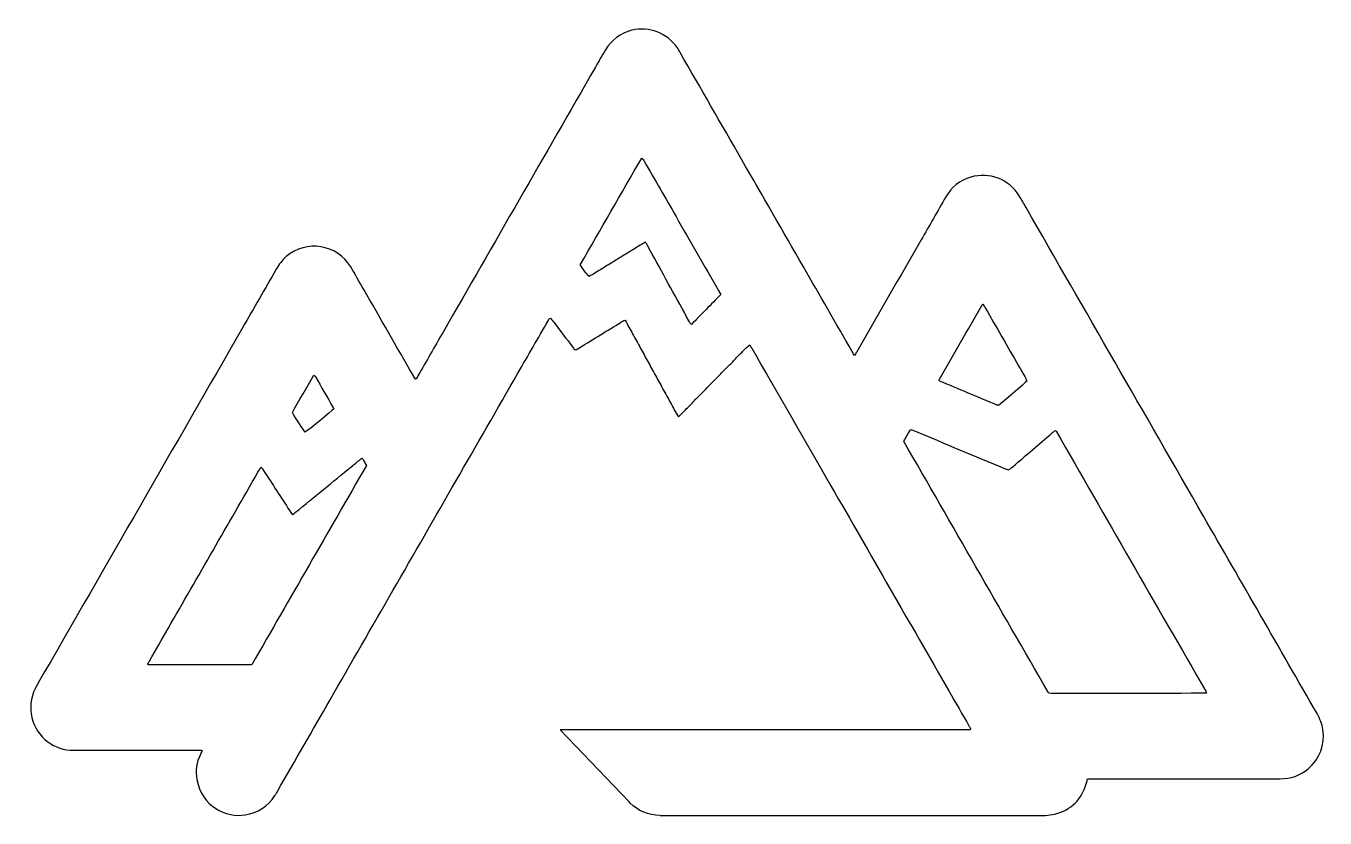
# Model space of a CAD drawing. Extents: x 4.7 to 85.1, y -54 to -4.9.
import ezdxf

# ---------------------------------------------------------------- set-up
doc = ezdxf.new("R2010")
doc.units = 0
doc.header["$MEASUREMENT"] = 0
doc.layers.add('LAYER_1', color=7, linetype='CONTINUOUS')

msp = doc.modelspace()

# ---------------------------------------------------------------- linework, layer by layer
at = {"layer": 'LAYER_1', "color": 7}
msp.add_lwpolyline([(42.102, -53.071), (42.029, -52.995)], dxfattribs=at)
for points, knots in [([(43.953, -53.828), (43.953, -53.828), (44.786, -53.828), (44.786, -53.828), (44.786, -53.828), (44.786, -53.826), (44.786, -53.826), (52.971, -53.826), (59.392, -53.826), (67.577, -53.826), (67.653, -53.826), (67.73, -53.832), (67.805, -53.824), (67.997, -53.802), (68.194, -53.794), (68.38, -53.746), (69.407, -53.48), (70.061, -52.829), (70.342, -51.805), (70.364, -51.726), (70.386, -51.647), (70.411, -51.555), (70.513, -51.555), (70.605, -51.555), (70.697, -51.555), (72.266, -51.555), (73.835, -51.555), (75.403, -51.555), (77.706, -51.555), (80.009, -51.553), (82.311, -51.556), (82.97, -51.557), (83.563, -51.365), (84.059, -50.934), (84.794, -50.296), (85.102, -49.485), (84.971, -48.514), (84.922, -48.158), (84.789, -47.834), (84.611, -47.523), (82.265, -43.446), (79.922, -39.368), (77.578, -35.29), (73.919, -28.924), (70.26, -22.559), (66.601, -16.193), (66.463, -15.952), (66.329, -15.708), (66.184, -15.471), (65.555, -14.442), (64.33, -13.968), (63.18, -14.311), (62.503, -14.513), (61.986, -14.924), (61.632, -15.536), (61.122, -16.419), (60.615, -17.304), (60.107, -18.189), (58.779, -20.498), (57.451, -22.807), (56.123, -25.116), (56.083, -25.187), (56.038, -25.256), (55.984, -25.346), (55.927, -25.253), (55.883, -25.182), (55.841, -25.109), (54.837, -23.363), (53.832, -21.617), (52.828, -19.87), (50.282, -15.441), (47.736, -11.013), (45.19, -6.584), (45.136, -6.489), (45.082, -6.393), (45.021, -6.303), (44.404, -5.39), (43.267, -4.949), (42.206, -5.219), (41.495, -5.4), (40.942, -5.804), (40.565, -6.436), (40.353, -6.791), (40.151, -7.151), (39.945, -7.509), (36.803, -12.976), (33.66, -18.442), (30.518, -23.909), (30.001, -24.808), (29.486, -25.707), (28.968, -26.606), (28.927, -26.676), (28.903, -26.761), (28.809, -26.814), (28.758, -26.729), (28.71, -26.652), (28.665, -26.574), (27.648, -24.805), (26.631, -23.037), (25.614, -21.268), (25.345, -20.801), (25.085, -20.328), (24.805, -19.866), (23.952, -18.457), (22.064, -18.159), (20.815, -19.23), (20.562, -19.446), (20.367, -19.708), (20.202, -19.996), (19.506, -21.21), (18.808, -22.423), (18.111, -23.636), (13.897, -30.966), (9.684, -38.296), (5.47, -45.627), (5.403, -45.744), (5.335, -45.86), (5.275, -45.981), (4.709, -47.12), (5.04, -48.508), (6.06, -49.266), (6.528, -49.614), (7.054, -49.789), (7.64, -49.788), (9.428, -49.786), (11.216, -49.788), (13.004, -49.788), (13.797, -49.788), (14.59, -49.787), (15.383, -49.788), (15.455, -49.788), (15.53, -49.776), (15.613, -49.814), (15.572, -49.903), (15.538, -49.978), (15.502, -50.052), (15.262, -50.547), (15.193, -51.073), (15.286, -51.606), (15.578, -53.283), (17.123, -53.988), (18.266, -53.793), (19.06, -53.658), (19.678, -53.269), (20.119, -52.597), (20.179, -52.506), (20.231, -52.409), (20.286, -52.314), (21.365, -50.436), (22.444, -48.557), (23.524, -46.679), (26.12, -42.162), (28.717, -37.646), (31.313, -33.13), (32.594, -30.901), (33.875, -28.672), (35.157, -26.443), (35.779, -25.361), (36.4, -24.279), (37.024, -23.199), (37.059, -23.139), (37.071, -23.052), (37.169, -23.033), (37.235, -23.118), (37.304, -23.203), (37.37, -23.29), (37.764, -23.806), (38.156, -24.323), (38.552, -24.838), (38.601, -24.902), (38.633, -24.989), (38.737, -25.007), (38.819, -24.956), (38.906, -24.904), (38.992, -24.851), (39.84, -24.331), (40.687, -23.81), (41.536, -23.291), (41.611, -23.245), (41.68, -23.178), (41.788, -23.169), (41.945, -23.454), (42.099, -23.734), (42.253, -24.013), (42.412, -24.301), (42.57, -24.59), (42.728, -24.878), (42.883, -25.158), (43.037, -25.439), (43.191, -25.72), (43.349, -26.008), (43.507, -26.296), (43.665, -26.585), (43.819, -26.866), (43.973, -27.147), (44.127, -27.427), (44.285, -27.715), (44.442, -28.004), (44.603, -28.291), (44.759, -28.568), (44.896, -28.856), (45.084, -29.14), (45.264, -28.976), (45.417, -28.81), (45.576, -28.651), (45.743, -28.484), (45.907, -28.314), (46.073, -28.146), (46.232, -27.983), (46.392, -27.82), (46.551, -27.658), (46.717, -27.489), (46.883, -27.321), (47.048, -27.153), (47.208, -26.991), (47.368, -26.828), (47.527, -26.666), (47.693, -26.497), (47.858, -26.329), (48.024, -26.161), (48.184, -25.999), (48.344, -25.837), (48.504, -25.675), (48.67, -25.506), (48.832, -25.335), (49.001, -25.17), (49.163, -25.013), (49.302, -24.833), (49.498, -24.695), (49.545, -24.77), (49.586, -24.832), (49.623, -24.897), (51.258, -27.739), (52.892, -30.582), (54.526, -33.425), (56.958, -37.657), (59.391, -41.888), (61.823, -46.12), (62.243, -46.85), (62.664, -47.581), (63.082, -48.313), (63.117, -48.374), (63.179, -48.431), (63.15, -48.535), (63.043, -48.535), (62.934, -48.535), (62.825, -48.535), (55.99, -48.535), (50.387, -48.535), (43.953, -48.535)], [0, 0, 0, 0, 1, 1, 1, 2, 2, 2, 3, 3, 3, 4, 4, 4, 5, 5, 5, 6, 6, 6, 7, 7, 7, 8, 8, 8, 9, 9, 9, 10, 10, 10, 11, 11, 11, 12, 12, 12, 13, 13, 13, 14, 14, 14, 15, 15, 15, 16, 16, 16, 17, 17, 17, 18, 18, 18, 19, 19, 19, 20, 20, 20, 21, 21, 21, 22, 22, 22, 23, 23, 23, 24, 24, 24, 25, 25, 25, 26, 26, 26, 27, 27, 27, 28, 28, 28, 29, 29, 29, 30, 30, 30, 31, 31, 31, 32, 32, 32, 33, 33, 33, 34, 34, 34, 35, 35, 35, 36, 36, 36, 37, 37, 37, 38, 38, 38, 39, 39, 39, 40, 40, 40, 41, 41, 41, 42, 42, 42, 43, 43, 43, 44, 44, 44, 45, 45, 45, 46, 46, 46, 47, 47, 47, 48, 48, 48, 49, 49, 49, 50, 50, 50, 51, 51, 51, 52, 52, 52, 53, 53, 53, 54, 54, 54, 55, 55, 55, 56, 56, 56, 57, 57, 57, 58, 58, 58, 59, 59, 59, 60, 60, 60, 61, 61, 61, 62, 62, 62, 63, 63, 63, 64, 64, 64, 65, 65, 65, 66, 66, 66, 67, 67, 67, 68, 68, 68, 69, 69, 69, 70, 70, 70, 71, 71, 71, 72, 72, 72, 73, 73, 73, 74, 74, 74, 75, 75, 75, 76, 76, 76, 77, 77, 77, 78, 78, 78, 79, 79, 79, 80, 80, 80, 81, 81, 81, 82, 82, 82, 83, 83, 83, 83]), ([(47.709, -21.577), (47.659, -21.486), (47.616, -21.406), (47.57, -21.327), (46.693, -19.799), (45.815, -18.272), (44.937, -16.745), (44.282, -15.606), (43.627, -14.466), (42.971, -13.327), (42.931, -13.257), (42.909, -13.171), (42.812, -13.125), (41.542, -15.334), (40.275, -17.54), (39.011, -19.739), (39.148, -19.97), (39.418, -20.316), (39.566, -20.45), (39.804, -20.334), (40.024, -20.178), (40.254, -20.04), (40.485, -19.902), (40.714, -19.76), (40.944, -19.619), (41.181, -19.473), (41.418, -19.327), (41.655, -19.181), (41.885, -19.04), (42.113, -18.897), (42.345, -18.759), (42.574, -18.622), (42.794, -18.467), (43.046, -18.342), (43.085, -18.4), (43.12, -18.446), (43.147, -18.496), (43.254, -18.687), (43.358, -18.88), (43.463, -19.072), (44.221, -20.454), (44.98, -21.835), (45.739, -23.215), (45.778, -23.285), (45.804, -23.367), (45.889, -23.427), (46.499, -22.807), (47.1, -22.196), (47.709, -21.577)], [0, 0, 0, 0, 1, 1, 1, 2, 2, 2, 3, 3, 3, 4, 4, 4, 5, 5, 5, 6, 6, 6, 7, 7, 7, 8, 8, 8, 9, 9, 9, 10, 10, 10, 11, 11, 11, 12, 12, 12, 13, 13, 13, 14, 14, 14, 15, 15, 15, 16, 16, 16, 16]), ([(66.659, -26.915), (66.63, -26.859), (66.603, -26.798), (66.57, -26.74), (66.428, -26.492), (66.284, -26.244), (66.141, -25.996), (65.453, -24.798), (64.765, -23.6), (64.076, -22.403), (64.032, -22.328), (64.002, -22.241), (63.925, -22.183), (63.899, -22.214), (63.879, -22.231), (63.867, -22.252), (62.986, -23.786), (62.106, -25.32), (61.226, -26.854), (61.222, -26.861), (61.22, -26.87), (61.22, -26.878), (61.22, -26.886), (61.224, -26.894), (61.226, -26.902), (61.236, -26.915), (61.244, -26.934), (61.257, -26.939), (62.437, -27.434), (63.617, -27.928), (64.798, -28.421), (64.828, -28.434), (64.862, -28.436), (64.889, -28.441), (65.107, -28.293), (66.522, -27.073), (66.659, -26.915)], [0, 0, 0, 0, 1, 1, 1, 2, 2, 2, 3, 3, 3, 4, 4, 4, 5, 5, 5, 6, 6, 6, 7, 7, 7, 8, 8, 8, 9, 9, 9, 10, 10, 10, 11, 11, 11, 12, 12, 12, 12]), ([(23.752, -28.656), (23.744, -28.634), (23.738, -28.61), (23.725, -28.588), (23.352, -27.938), (22.979, -27.288), (22.604, -26.638), (22.589, -26.612), (22.56, -26.593), (22.527, -26.56), (22.074, -27.344), (21.628, -28.116), (21.193, -28.882), (21.412, -29.272), (21.866, -29.954), (21.997, -30.091), (22.185, -29.981), (23.614, -28.813), (23.752, -28.656)], [0, 0, 0, 0, 1, 1, 1, 2, 2, 2, 3, 3, 3, 4, 4, 4, 5, 5, 5, 6, 6, 6, 6]), ([(67.961, -46.192), (67.977, -46.221), (68.004, -46.243), (68.022, -46.264), (68.361, -46.29), (77.546, -46.282), (77.767, -46.253), (77.746, -46.202), (77.737, -46.17), (77.721, -46.142), (74.633, -40.772), (71.546, -35.401), (68.457, -30.031), (68.45, -30.019), (68.431, -30.013), (68.403, -29.995), (68.343, -30.042), (68.277, -30.091), (68.214, -30.145), (67.408, -30.836), (66.602, -31.529), (65.794, -32.219), (65.706, -32.295), (65.625, -32.383), (65.509, -32.438), (65.431, -32.408), (65.353, -32.379), (65.276, -32.347), (63.417, -31.572), (61.559, -30.797), (59.701, -30.022), (59.625, -29.991), (59.547, -29.965), (59.462, -29.933), (59.303, -30.178), (59.168, -30.418), (59.036, -30.671), (62.012, -35.847), (64.986, -41.02), (67.961, -46.192)], [0, 0, 0, 0, 1, 1, 1, 2, 2, 2, 3, 3, 3, 4, 4, 4, 5, 5, 5, 6, 6, 6, 7, 7, 7, 8, 8, 8, 9, 9, 9, 10, 10, 10, 11, 11, 11, 12, 12, 12, 13, 13, 13, 13]), ([(25.775, -32.162), (25.723, -32.068), (25.685, -31.993), (25.642, -31.922), (25.6, -31.852), (25.573, -31.771), (25.497, -31.715), (25.456, -31.744), (25.421, -31.766), (25.389, -31.792), (25.206, -31.941), (25.023, -32.09), (24.841, -32.24), (23.692, -33.179), (22.544, -34.118), (21.394, -35.057), (21.332, -35.108), (21.275, -35.17), (21.186, -35.199), (21.127, -35.111), (21.075, -35.035), (21.025, -34.958), (20.488, -34.131), (19.951, -33.304), (19.413, -32.477), (19.369, -32.409), (19.337, -32.329), (19.244, -32.275), (19.18, -32.384), (19.121, -32.484), (19.063, -32.584), (17.211, -35.806), (15.359, -39.027), (13.507, -42.249), (13.12, -42.921), (12.733, -43.593), (12.349, -44.266), (12.309, -44.335), (12.248, -44.4), (12.251, -44.486), (12.278, -44.498), (12.292, -44.509), (12.307, -44.509), (12.365, -44.512), (12.425, -44.513), (12.484, -44.513), (14.532, -44.511), (16.581, -44.509), (18.63, -44.507), (18.637, -44.507), (18.645, -44.501), (18.653, -44.497), (18.66, -44.493), (18.667, -44.489), (18.7, -44.47), (21.047, -40.387), (23.406, -36.282), (25.775, -32.162)], [0, 0, 0, 0, 1, 1, 1, 2, 2, 2, 3, 3, 3, 4, 4, 4, 5, 5, 5, 6, 6, 6, 7, 7, 7, 8, 8, 8, 9, 9, 9, 10, 10, 10, 11, 11, 11, 12, 12, 12, 13, 13, 13, 14, 14, 14, 15, 15, 15, 16, 16, 16, 17, 17, 17, 18, 18, 18, 19, 19, 19, 19]), ([(43.953, -48.535), (42.702, -48.535), (41.424, -48.535), (40.095, -48.535), (40.095, -48.535), (37.77, -48.535), (37.77, -48.535), (37.77, -48.535), (42.029, -52.995), (42.029, -52.995)], [0, 0, 0, 0, 1, 1, 1, 2, 2, 2, 3, 3, 3, 3]), ([(43.953, -48.535), (43.953, -48.535), (43.953, -48.535), (43.953, -48.535), (43.953, -48.535), (43.953, -48.535), (43.953, -48.535)], [0, 0, 0, 0, 1, 1, 1, 2, 2, 2, 2])]:
    msp.add_open_spline(points, degree=3, knots=knots, dxfattribs=at)
for points in [[(43.953, -48.535), (43.953, -48.535), (43.953, -48.535), (43.953, -48.535)], [(42.102, -53.071), (42.077, -53.046), (42.053, -53.02), (42.029, -52.995)], [(43.953, -53.828), (43.232, -53.828), (42.579, -53.539), (42.102, -53.071)]]:
    msp.add_open_spline(points, degree=3, dxfattribs=at)

doc.saveas('drawing.dxf')
